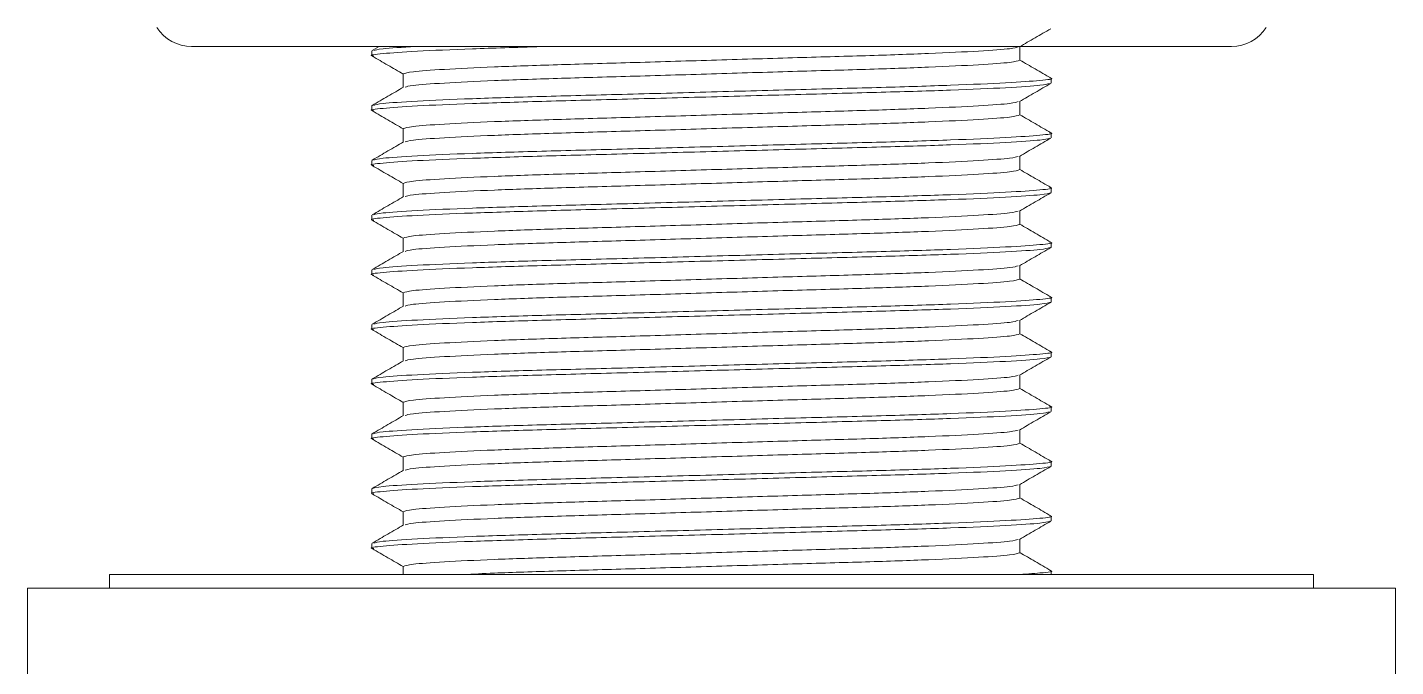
# Model space of a CAD drawing. Header units: millimetres. Extents: x 62 to 974, y 33 to 1436.
# Drawn here: x 445.2 to 545.2, y 1030.7 to 1077.4 of the extents above; entities that cross this region are included whole.
import ezdxf

# ---------------------------------------------------------------- set-up
doc = ezdxf.new("R2010")
doc.units = ezdxf.units.MM
doc.header["$LTSCALE"] = 5

msp = doc.modelspace()

# ---------------------------------------------------------------- linework, layer by layer
at = {"color": 7, "linetype": 'Continuous', "lineweight": 15}
for p, q in [((457.17, 1076.01), (533.17, 1076.01)), ((470.88, 1076.01), (470.37, 1075.71)), ((470.35, 1075.69), (470.35, 1075.33)), ((517.7, 1075.01), (517.7, 1076)), ((472.64, 1074.01), (472.64, 1073.02)), ((519.99, 1073.33), (519.99, 1073.69)), ((470.35, 1071.69), (470.35, 1071.33)), ((517.7, 1071.01), (517.7, 1072)), ((472.64, 1070.01), (472.64, 1069.02)), ((519.99, 1069.33), (519.99, 1069.69)), ((470.35, 1067.69), (470.35, 1067.33)), ((517.7, 1067.01), (517.7, 1068)), ((472.64, 1066.01), (472.64, 1065.02)), ((519.99, 1065.33), (519.99, 1065.69)), ((470.35, 1063.69), (470.35, 1063.33)), ((517.7, 1063.01), (517.7, 1064)), ((472.64, 1062.01), (472.64, 1061.02)), ((519.99, 1061.33), (519.99, 1061.69)), ((470.35, 1059.69), (470.35, 1059.33)), ((517.7, 1059.01), (517.7, 1060)), ((472.64, 1058.01), (472.64, 1057.02)), ((519.99, 1057.33), (519.99, 1057.69)), ((470.35, 1055.69), (470.35, 1055.33)), ((517.7, 1055.01), (517.7, 1056)), ((472.64, 1054.01), (472.64, 1053.02)), ((519.99, 1053.33), (519.99, 1053.69)), ((470.35, 1051.69), (470.35, 1051.33)), ((517.7, 1051.01), (517.7, 1052)), ((472.64, 1050.01), (472.64, 1049.02)), ((519.99, 1049.33), (519.99, 1049.69)), ((470.35, 1047.69), (470.35, 1047.33)), ((517.7, 1047.01), (517.7, 1048)), ((472.64, 1046.01), (472.64, 1045.02)), ((519.99, 1045.33), (519.99, 1045.69)), ((470.35, 1043.69), (470.35, 1043.33)), ((517.7, 1043.01), (517.7, 1044)), ((472.64, 1042.01), (472.64, 1041.02)), ((519.99, 1041.33), (519.99, 1041.69)), ((470.35, 1039.69), (470.35, 1039.33)), ((517.7, 1039.01), (517.7, 1040)), ((472.64, 1038.01), (472.64, 1037.41)), ((451.17, 1037.41), (451.17, 1036.41)), ((470.94, 1037.41), (451.17, 1037.41)), ((539.17, 1037.41), (470.94, 1037.41)), ((519.99, 1037.41), (519.99, 1037.69)), ((539.17, 1036.41), (539.17, 1037.41)), ((445.17, 1036.41), (445.17, 1029.11)), ((545.17, 1036.41), (445.17, 1036.41)), ((545.17, 1029.11), (545.17, 1036.41))]:
    msp.add_line(p, q, dxfattribs=at)
for centre, start, end in [((457.17, 1079.01), 212.231, 270), ((533.17, 1079.01), 270, 327.769)]:
    msp.add_arc(centre, 3, start, end, dxfattribs=at)
for points, knots in [([(517.67, 1075.98), (518.06, 1076.21), (518.82, 1076.65), (519.58, 1077.09), (519.97, 1077.31)], [0, 0, 0, 0, 0.499985, 1, 1, 1, 1]), ([(483.17, 1076.01), (483.04, 1076.01), (480.93, 1075.95), (477.5, 1075.84), (473.38, 1075.67), (471.01, 1075.49), (470.07, 1075.38), (470.43, 1075.32), (470.48, 1075.31)], [0, 0, 0, 0, 0.0164896, 0.2488719, 0.4894627, 0.7300536, 0.9624355, 1, 1, 1, 1]), ([(470.48, 1075.71), (470.6, 1075.76), (470.87, 1075.85), (472.59, 1075.96), (473.51, 1076.01)], [0, 0, 0, 0, 0.463652, 1, 1, 1, 1]), ([(470.37, 1075.31), (470.75, 1075.09), (471.51, 1074.65), (472.26, 1074.21), (472.64, 1074)], [0, 0, 0, 0, 0.50516, 1, 1, 1, 1]), ([(472.64, 1074.01), (472.78, 1074.06), (473.08, 1074.17), (475.44, 1074.34), (479.07, 1074.52), (483.78, 1074.68), (489.23, 1074.83), (495.17, 1075.01), (501.1, 1075.19), (506.56, 1075.34), (511.26, 1075.5), (514.88, 1075.68), (517.16, 1075.84), (517.44, 1075.94), (517.57, 1075.98)], [0, 0, 0, 0, 0.083067, 0.169069, 0.255071, 0.338138, 0.421205, 0.507207, 0.593209, 0.676276, 0.759343, 0.845346, 0.931348, 1, 1, 1, 1]), ([(472.77, 1073.04), (472.89, 1073.08), (473.18, 1073.18), (475.45, 1073.34), (479.07, 1073.52), (483.78, 1073.68), (489.23, 1073.83), (495.17, 1074.01), (501.1, 1074.19), (506.56, 1074.34), (511.26, 1074.5), (514.89, 1074.68), (517.26, 1074.85), (517.55, 1074.96), (517.7, 1075.01)], [0, 0, 0, 0, 0.068652, 0.154654, 0.240656, 0.323723, 0.40679, 0.492793, 0.578795, 0.661862, 0.744929, 0.830931, 0.916933, 1, 1, 1, 1]), ([(519.97, 1073.71), (519.58, 1073.93), (518.83, 1074.37), (518.07, 1074.81), (517.7, 1075.02)], [0, 0, 0, 0, 0.505147, 1, 1, 1, 1]), ([(519.86, 1073.31), (519.71, 1073.26), (519.4, 1073.17), (516.89, 1073), (512.9, 1072.82), (507.71, 1072.67), (501.7, 1072.51), (495.17, 1072.33), (488.63, 1072.16), (482.62, 1072), (477.45, 1071.84), (473.39, 1071.67), (471.01, 1071.49), (470.07, 1071.38), (470.43, 1071.32), (470.48, 1071.31)], [0, 0, 0, 0, 0.0686631, 0.1534422, 0.2382213, 0.3201077, 0.4019944, 0.4867733, 0.5715524, 0.6534389, 0.7353255, 0.8201046, 0.9048837, 0.9867701, 1, 1, 1, 1]), ([(472.66, 1073.04), (472.28, 1072.82), (471.52, 1072.38), (470.75, 1071.93), (470.37, 1071.71)], [0, 0, 0, 0, 0.49998, 1, 1, 1, 1]), ([(470.48, 1071.71), (470.62, 1071.76), (470.94, 1071.85), (473.45, 1072.02), (477.44, 1072.2), (482.62, 1072.36), (488.63, 1072.51), (495.17, 1072.69), (501.7, 1072.87), (507.72, 1073.02), (512.89, 1073.18), (516.95, 1073.36), (519.33, 1073.53), (520.26, 1073.64), (519.91, 1073.71), (519.86, 1073.71)], [0, 0, 0, 0, 0.06866, 0.15344, 0.238219, 0.320106, 0.401993, 0.486773, 0.571552, 0.653439, 0.735326, 0.820106, 0.904886, 0.986773, 1, 1, 1, 1]), ([(517.67, 1071.98), (518.06, 1072.21), (518.82, 1072.65), (519.58, 1073.09), (519.97, 1073.31)], [0, 0, 0, 0, 0.4999797, 1, 1, 1, 1]), ([(470.37, 1071.31), (470.75, 1071.09), (471.51, 1070.65), (472.26, 1070.21), (472.64, 1070)], [0, 0, 0, 0, 0.505151, 1, 1, 1, 1]), ([(472.64, 1070.01), (472.78, 1070.06), (473.08, 1070.17), (475.44, 1070.34), (479.07, 1070.52), (483.78, 1070.68), (489.23, 1070.83), (495.17, 1071.01), (501.1, 1071.19), (506.56, 1071.34), (511.26, 1071.5), (514.88, 1071.68), (517.16, 1071.84), (517.44, 1071.94), (517.57, 1071.98)], [0, 0, 0, 0, 0.083067, 0.169069, 0.255071, 0.338137, 0.421204, 0.507206, 0.593208, 0.676274, 0.759341, 0.845343, 0.931345, 1, 1, 1, 1]), ([(472.77, 1069.04), (472.89, 1069.08), (473.18, 1069.18), (475.45, 1069.34), (479.07, 1069.52), (483.78, 1069.68), (489.23, 1069.83), (495.17, 1070.01), (501.1, 1070.19), (506.56, 1070.34), (511.26, 1070.5), (514.89, 1070.68), (517.26, 1070.85), (517.55, 1070.96), (517.7, 1071.01)], [0, 0, 0, 0, 0.068652, 0.154654, 0.240656, 0.323723, 0.40679, 0.492792, 0.578794, 0.661862, 0.744928, 0.830931, 0.916933, 1, 1, 1, 1]), ([(519.97, 1069.71), (519.58, 1069.93), (518.83, 1070.37), (518.07, 1070.81), (517.7, 1071.02)], [0, 0, 0, 0, 0.50515, 1, 1, 1, 1]), ([(519.86, 1069.31), (519.71, 1069.26), (519.4, 1069.17), (516.89, 1069), (512.9, 1068.82), (507.71, 1068.67), (501.7, 1068.51), (495.17, 1068.33), (488.63, 1068.16), (482.62, 1068), (477.45, 1067.84), (473.39, 1067.67), (471.01, 1067.49), (470.07, 1067.38), (470.43, 1067.32), (470.48, 1067.31)], [0, 0, 0, 0, 0.06866, 0.153438, 0.238215, 0.320101, 0.401986, 0.486764, 0.571541, 0.653427, 0.735312, 0.82009, 0.904867, 0.986753, 1, 1, 1, 1]), ([(472.66, 1069.04), (472.28, 1068.82), (471.52, 1068.38), (470.75, 1067.93), (470.37, 1067.71)], [0, 0, 0, 0, 0.4999829, 1, 1, 1, 1]), ([(470.48, 1067.71), (470.62, 1067.76), (470.94, 1067.85), (473.45, 1068.02), (477.44, 1068.2), (482.62, 1068.36), (488.63, 1068.51), (495.17, 1068.69), (501.7, 1068.87), (507.72, 1069.02), (512.89, 1069.18), (516.95, 1069.36), (519.33, 1069.53), (520.26, 1069.64), (519.91, 1069.71), (519.86, 1069.71)], [0, 0, 0, 0, 0.068658, 0.153438, 0.238217, 0.320104, 0.401991, 0.48677, 0.57155, 0.653437, 0.735323, 0.820103, 0.904882, 0.986769, 1, 1, 1, 1]), ([(517.67, 1067.98), (518.06, 1068.21), (518.82, 1068.65), (519.58, 1069.09), (519.97, 1069.31)], [0, 0, 0, 0, 0.499983, 1, 1, 1, 1]), ([(470.37, 1067.31), (470.75, 1067.09), (471.51, 1066.65), (472.26, 1066.21), (472.64, 1066)], [0, 0, 0, 0, 0.505164, 1, 1, 1, 1]), ([(472.64, 1066.01), (472.78, 1066.06), (473.08, 1066.17), (475.44, 1066.34), (479.07, 1066.52), (483.78, 1066.68), (489.23, 1066.83), (495.17, 1067.01), (501.1, 1067.19), (506.56, 1067.34), (511.26, 1067.5), (514.88, 1067.68), (517.16, 1067.84), (517.44, 1067.94), (517.57, 1067.98)], [0, 0, 0, 0, 0.083067, 0.169069, 0.255071, 0.338137, 0.421204, 0.507206, 0.593208, 0.676275, 0.759342, 0.845344, 0.931346, 1, 1, 1, 1]), ([(472.77, 1065.04), (472.89, 1065.08), (473.18, 1065.18), (475.45, 1065.34), (479.07, 1065.52), (483.78, 1065.68), (489.23, 1065.83), (495.17, 1066.01), (501.1, 1066.19), (506.56, 1066.34), (511.26, 1066.5), (514.89, 1066.68), (517.26, 1066.85), (517.55, 1066.96), (517.7, 1067.01)], [0, 0, 0, 0, 0.068655, 0.154657, 0.240659, 0.323725, 0.406792, 0.492794, 0.578796, 0.661863, 0.744929, 0.830931, 0.916933, 1, 1, 1, 1]), ([(519.97, 1065.71), (519.58, 1065.93), (518.83, 1066.37), (518.07, 1066.81), (517.7, 1067.02)], [0, 0, 0, 0, 0.505144, 1, 1, 1, 1]), ([(519.99, 1065.33), (519.83, 1065.28), (519.5, 1065.18), (516.9, 1065), (512.9, 1064.82), (507.71, 1064.67), (501.7, 1064.51), (495.17, 1064.33), (488.63, 1064.16), (482.62, 1064), (477.45, 1063.84), (473.39, 1063.67), (471.01, 1063.49), (470.07, 1063.38), (470.43, 1063.32), (470.48, 1063.31)], [0, 0, 0, 0, 0.080818, 0.164491, 0.248164, 0.328982, 0.4098, 0.493472, 0.577145, 0.657963, 0.738781, 0.822454, 0.906127, 0.986945, 1, 1, 1, 1]), ([(472.66, 1065.04), (472.28, 1064.82), (471.52, 1064.38), (470.75, 1063.93), (470.37, 1063.71)], [0, 0, 0, 0, 0.499982, 1, 1, 1, 1]), ([(470.48, 1063.71), (470.62, 1063.76), (470.94, 1063.85), (473.45, 1064.02), (477.44, 1064.2), (482.62, 1064.36), (488.63, 1064.51), (495.17, 1064.69), (501.7, 1064.87), (507.72, 1065.02), (512.89, 1065.18), (516.95, 1065.36), (519.33, 1065.53), (520.26, 1065.64), (519.91, 1065.71), (519.86, 1065.71)], [0, 0, 0, 0, 0.068662, 0.153442, 0.238222, 0.320109, 0.401997, 0.486777, 0.571556, 0.653444, 0.735331, 0.820111, 0.904891, 0.986779, 1, 1, 1, 1]), ([(517.67, 1063.98), (518.06, 1064.21), (518.82, 1064.65), (519.58, 1065.09), (519.97, 1065.31)], [0, 0, 0, 0, 0.4999822, 1, 1, 1, 1]), ([(470.37, 1063.31), (470.75, 1063.09), (471.51, 1062.65), (472.26, 1062.21), (472.64, 1062)], [0, 0, 0, 0, 0.5051501, 1, 1, 1, 1]), ([(472.64, 1062.01), (472.78, 1062.06), (473.08, 1062.17), (475.44, 1062.34), (479.07, 1062.52), (483.78, 1062.68), (489.23, 1062.83), (495.17, 1063.01), (501.1, 1063.19), (506.56, 1063.34), (511.26, 1063.5), (514.88, 1063.68), (517.16, 1063.84), (517.44, 1063.94), (517.57, 1063.98)], [0, 0, 0, 0, 0.083067, 0.169069, 0.255072, 0.338139, 0.421206, 0.507208, 0.593211, 0.676278, 0.759345, 0.845347, 0.93135, 1, 1, 1, 1]), ([(472.77, 1061.04), (472.89, 1061.08), (473.18, 1061.18), (475.45, 1061.34), (479.07, 1061.52), (483.78, 1061.68), (489.23, 1061.83), (495.17, 1062.01), (501.1, 1062.19), (506.56, 1062.34), (511.26, 1062.5), (514.89, 1062.68), (517.26, 1062.85), (517.55, 1062.96), (517.7, 1063.01)], [0, 0, 0, 0, 0.068625, 0.154629, 0.240634, 0.323704, 0.406773, 0.492778, 0.578782, 0.661852, 0.744921, 0.830926, 0.916931, 1, 1, 1, 1]), ([(519.97, 1061.71), (519.58, 1061.93), (518.83, 1062.37), (518.07, 1062.81), (517.7, 1063.02)], [0, 0, 0, 0, 0.505151, 1, 1, 1, 1]), ([(519.86, 1061.31), (519.71, 1061.26), (519.4, 1061.17), (516.89, 1061), (512.9, 1060.82), (507.71, 1060.67), (501.7, 1060.51), (495.17, 1060.33), (488.63, 1060.16), (482.62, 1060), (477.45, 1059.84), (473.39, 1059.67), (471.01, 1059.49), (470.07, 1059.38), (470.43, 1059.32), (470.48, 1059.31)], [0, 0, 0, 0, 0.068658, 0.153435, 0.238212, 0.320097, 0.401981, 0.486758, 0.571535, 0.65342, 0.735304, 0.820081, 0.904858, 0.986743, 1, 1, 1, 1]), ([(472.66, 1061.04), (472.28, 1060.82), (471.52, 1060.38), (470.75, 1059.93), (470.37, 1059.71)], [0, 0, 0, 0, 0.499981, 1, 1, 1, 1]), ([(470.48, 1059.71), (470.62, 1059.76), (470.94, 1059.85), (473.45, 1060.02), (477.44, 1060.2), (482.62, 1060.36), (488.63, 1060.51), (495.17, 1060.69), (501.7, 1060.87), (507.72, 1061.02), (512.89, 1061.18), (516.95, 1061.36), (519.33, 1061.53), (520.26, 1061.64), (519.91, 1061.71), (519.86, 1061.71)], [0, 0, 0, 0, 0.068633, 0.153415, 0.238197, 0.320086, 0.401975, 0.486757, 0.571538, 0.653428, 0.735317, 0.820098, 0.90488, 0.986769, 1, 1, 1, 1]), ([(517.67, 1059.98), (518.06, 1060.21), (518.82, 1060.65), (519.58, 1061.09), (519.97, 1061.31)], [0, 0, 0, 0, 0.4999854, 1, 1, 1, 1]), ([(470.37, 1059.31), (470.75, 1059.09), (471.51, 1058.65), (472.26, 1058.21), (472.64, 1058)], [0, 0, 0, 0, 0.505171, 1, 1, 1, 1]), ([(472.64, 1058.01), (472.78, 1058.06), (473.08, 1058.17), (475.44, 1058.34), (479.07, 1058.52), (483.78, 1058.68), (489.23, 1058.83), (495.17, 1059.01), (501.1, 1059.19), (506.56, 1059.34), (511.26, 1059.5), (514.88, 1059.68), (517.16, 1059.84), (517.44, 1059.94), (517.57, 1059.98)], [0, 0, 0, 0, 0.083067, 0.169069, 0.255071, 0.338138, 0.421205, 0.507207, 0.593209, 0.676276, 0.759342, 0.845345, 0.931347, 1, 1, 1, 1]), ([(472.77, 1057.04), (472.89, 1057.08), (473.18, 1057.18), (475.45, 1057.34), (479.07, 1057.52), (483.78, 1057.68), (489.23, 1057.83), (495.17, 1058.01), (501.1, 1058.19), (506.56, 1058.34), (511.26, 1058.5), (514.89, 1058.68), (517.26, 1058.85), (517.55, 1058.96), (517.7, 1059.01)], [0, 0, 0, 0, 0.068649, 0.154651, 0.240654, 0.323721, 0.406788, 0.492791, 0.578793, 0.66186, 0.744928, 0.83093, 0.916933, 1, 1, 1, 1]), ([(519.97, 1057.71), (519.58, 1057.93), (518.83, 1058.37), (518.07, 1058.81), (517.7, 1059.02)], [0, 0, 0, 0, 0.505148, 1, 1, 1, 1]), ([(519.99, 1057.33), (519.83, 1057.28), (519.5, 1057.18), (516.9, 1057), (512.9, 1056.82), (507.71, 1056.67), (501.7, 1056.51), (495.17, 1056.33), (488.63, 1056.16), (482.62, 1056), (477.45, 1055.84), (473.39, 1055.67), (471.01, 1055.49), (470.07, 1055.38), (470.43, 1055.32), (470.48, 1055.31)], [0, 0, 0, 0, 0.080818, 0.1644909, 0.2481638, 0.3289817, 0.4097998, 0.4934726, 0.5771455, 0.6579634, 0.7387815, 0.8224544, 0.9061273, 0.9869453, 1, 1, 1, 1]), ([(472.66, 1057.04), (472.28, 1056.82), (471.52, 1056.38), (470.75, 1055.93), (470.37, 1055.71)], [0, 0, 0, 0, 0.499985, 1, 1, 1, 1]), ([(470.48, 1055.71), (470.62, 1055.76), (470.94, 1055.85), (473.45, 1056.02), (477.44, 1056.2), (482.62, 1056.36), (488.63, 1056.51), (495.17, 1056.69), (501.7, 1056.87), (507.72, 1057.02), (512.89, 1057.18), (516.95, 1057.36), (519.33, 1057.53), (520.26, 1057.64), (519.91, 1057.71), (519.86, 1057.71)], [0, 0, 0, 0, 0.068656, 0.153436, 0.238216, 0.320104, 0.401991, 0.486771, 0.571551, 0.653438, 0.735326, 0.820106, 0.904886, 0.986773, 1, 1, 1, 1]), ([(517.67, 1055.98), (518.06, 1056.21), (518.82, 1056.65), (519.58, 1057.09), (519.97, 1057.31)], [0, 0, 0, 0, 0.499985, 1, 1, 1, 1]), ([(470.37, 1055.31), (470.75, 1055.09), (471.51, 1054.65), (472.26, 1054.21), (472.64, 1054)], [0, 0, 0, 0, 0.505153, 1, 1, 1, 1]), ([(472.64, 1054.01), (472.78, 1054.06), (473.08, 1054.17), (475.44, 1054.34), (479.07, 1054.52), (483.78, 1054.68), (489.23, 1054.83), (495.17, 1055.01), (501.1, 1055.19), (506.56, 1055.34), (511.26, 1055.5), (514.88, 1055.68), (517.16, 1055.84), (517.44, 1055.94), (517.57, 1055.98)], [0, 0, 0, 0, 0.083067, 0.16907, 0.255072, 0.338139, 0.421207, 0.507209, 0.593212, 0.676279, 0.759346, 0.845349, 0.931351, 1, 1, 1, 1]), ([(472.77, 1053.04), (472.89, 1053.08), (473.18, 1053.18), (475.45, 1053.34), (479.07, 1053.52), (483.78, 1053.68), (489.23, 1053.83), (495.17, 1054.01), (501.1, 1054.19), (506.56, 1054.34), (511.26, 1054.5), (514.89, 1054.68), (517.26, 1054.85), (517.55, 1054.96), (517.7, 1055.01)], [0, 0, 0, 0, 0.0686524, 0.1546545, 0.2406567, 0.3237236, 0.4067906, 0.4927928, 0.5787948, 0.6618618, 0.7449287, 0.8309309, 0.9169331, 1, 1, 1, 1]), ([(519.97, 1053.71), (519.58, 1053.93), (518.83, 1054.37), (518.07, 1054.81), (517.7, 1055.02)], [0, 0, 0, 0, 0.505167, 1, 1, 1, 1]), ([(519.99, 1053.33), (519.83, 1053.28), (519.5, 1053.18), (516.9, 1053), (512.9, 1052.82), (507.71, 1052.67), (501.7, 1052.51), (495.17, 1052.33), (488.63, 1052.16), (482.62, 1052), (477.45, 1051.84), (473.39, 1051.67), (471.01, 1051.49), (470.07, 1051.38), (470.43, 1051.32), (470.48, 1051.31)], [0, 0, 0, 0, 0.080818, 0.164492, 0.248165, 0.328984, 0.409802, 0.493475, 0.577149, 0.657967, 0.738786, 0.822459, 0.906133, 0.986951, 1, 1, 1, 1]), ([(470.35, 1051.69), (470.51, 1051.74), (470.83, 1051.85), (473.44, 1052.02), (477.44, 1052.2), (482.62, 1052.36), (488.63, 1052.51), (495.17, 1052.69), (501.7, 1052.87), (507.72, 1053.02), (512.89, 1053.18), (516.95, 1053.36), (519.33, 1053.53), (520.26, 1053.64), (519.91, 1053.71), (519.86, 1053.71)], [0, 0, 0, 0, 0.080816, 0.164488, 0.248159, 0.328976, 0.409792, 0.493463, 0.577135, 0.657951, 0.738768, 0.822439, 0.90611, 0.986927, 1, 1, 1, 1]), ([(472.66, 1053.04), (472.28, 1052.82), (471.52, 1052.38), (470.75, 1051.93), (470.37, 1051.71)], [0, 0, 0, 0, 0.49998, 1, 1, 1, 1]), ([(517.67, 1051.98), (518.06, 1052.21), (518.82, 1052.65), (519.58, 1053.09), (519.97, 1053.31)], [0, 0, 0, 0, 0.4999822, 1, 1, 1, 1]), ([(470.37, 1051.31), (470.75, 1051.09), (471.51, 1050.65), (472.26, 1050.21), (472.64, 1050)], [0, 0, 0, 0, 0.505145, 1, 1, 1, 1]), ([(472.64, 1050.01), (472.78, 1050.06), (473.08, 1050.17), (475.44, 1050.34), (479.07, 1050.52), (483.78, 1050.68), (489.23, 1050.83), (495.17, 1051.01), (501.1, 1051.19), (506.56, 1051.34), (511.26, 1051.5), (514.88, 1051.68), (517.16, 1051.84), (517.44, 1051.94), (517.57, 1051.98)], [0, 0, 0, 0, 0.0830675, 0.1690703, 0.2550731, 0.3381406, 0.4212082, 0.507211, 0.5932136, 0.6762812, 0.7593487, 0.8453515, 0.9313543, 1, 1, 1, 1]), ([(472.77, 1049.04), (472.89, 1049.08), (473.18, 1049.18), (475.45, 1049.34), (479.07, 1049.52), (483.78, 1049.68), (489.23, 1049.83), (495.17, 1050.01), (501.1, 1050.19), (506.56, 1050.34), (511.26, 1050.5), (514.89, 1050.68), (517.26, 1050.85), (517.55, 1050.96), (517.7, 1051.01)], [0, 0, 0, 0, 0.068643, 0.154646, 0.240649, 0.323717, 0.406785, 0.492788, 0.578791, 0.661859, 0.744926, 0.830929, 0.916932, 1, 1, 1, 1]), ([(519.97, 1049.71), (519.58, 1049.93), (518.83, 1050.37), (518.07, 1050.81), (517.7, 1051.02)], [0, 0, 0, 0, 0.505152, 1, 1, 1, 1]), ([(519.86, 1049.31), (519.71, 1049.26), (519.4, 1049.17), (516.89, 1049), (512.9, 1048.82), (507.71, 1048.67), (501.7, 1048.51), (495.17, 1048.33), (488.63, 1048.16), (482.62, 1048), (477.45, 1047.84), (473.39, 1047.67), (471.01, 1047.49), (470.07, 1047.38), (470.43, 1047.32), (470.48, 1047.31)], [0, 0, 0, 0, 0.068657, 0.153437, 0.238217, 0.320104, 0.401991, 0.486771, 0.571551, 0.653438, 0.735325, 0.820105, 0.904885, 0.986772, 1, 1, 1, 1]), ([(472.66, 1049.04), (472.28, 1048.82), (471.52, 1048.38), (470.75, 1047.93), (470.37, 1047.71)], [0, 0, 0, 0, 0.49998, 1, 1, 1, 1]), ([(470.48, 1047.71), (470.62, 1047.76), (470.94, 1047.85), (473.45, 1048.02), (477.44, 1048.2), (482.62, 1048.36), (488.63, 1048.51), (495.17, 1048.69), (501.7, 1048.87), (507.72, 1049.02), (512.89, 1049.18), (516.95, 1049.36), (519.33, 1049.53), (520.26, 1049.64), (519.91, 1049.71), (519.86, 1049.71)], [0, 0, 0, 0, 0.068651, 0.153431, 0.238211, 0.320099, 0.401986, 0.486767, 0.571547, 0.653435, 0.735322, 0.820102, 0.904883, 0.98677, 1, 1, 1, 1]), ([(517.67, 1047.98), (518.06, 1048.21), (518.82, 1048.65), (519.58, 1049.09), (519.97, 1049.31)], [0, 0, 0, 0, 0.499982, 1, 1, 1, 1]), ([(470.37, 1047.31), (470.75, 1047.09), (471.51, 1046.65), (472.26, 1046.21), (472.64, 1046)], [0, 0, 0, 0, 0.505153, 1, 1, 1, 1]), ([(472.64, 1046.01), (472.78, 1046.06), (473.08, 1046.17), (475.44, 1046.34), (479.07, 1046.52), (483.78, 1046.68), (489.23, 1046.83), (495.17, 1047.01), (501.1, 1047.19), (506.56, 1047.34), (511.26, 1047.5), (514.88, 1047.68), (517.16, 1047.84), (517.44, 1047.94), (517.57, 1047.98)], [0, 0, 0, 0, 0.083067, 0.16907, 0.255072, 0.338139, 0.421206, 0.507209, 0.593211, 0.676278, 0.759345, 0.845348, 0.93135, 1, 1, 1, 1]), ([(472.77, 1045.04), (472.89, 1045.08), (473.18, 1045.18), (475.45, 1045.34), (479.07, 1045.52), (483.78, 1045.68), (489.23, 1045.83), (495.17, 1046.01), (501.1, 1046.19), (506.56, 1046.34), (511.26, 1046.5), (514.89, 1046.68), (517.26, 1046.85), (517.55, 1046.96), (517.7, 1047.01)], [0, 0, 0, 0, 0.068653, 0.154655, 0.240657, 0.323724, 0.406791, 0.492793, 0.578795, 0.661862, 0.744929, 0.830931, 0.916933, 1, 1, 1, 1]), ([(519.97, 1045.71), (519.58, 1045.93), (518.83, 1046.37), (518.07, 1046.81), (517.7, 1047.02)], [0, 0, 0, 0, 0.505148, 1, 1, 1, 1]), ([(519.99, 1045.33), (519.83, 1045.28), (519.5, 1045.18), (516.9, 1045), (512.9, 1044.82), (507.71, 1044.67), (501.7, 1044.51), (495.17, 1044.33), (488.63, 1044.16), (482.62, 1044), (477.45, 1043.84), (473.39, 1043.67), (471.01, 1043.49), (470.07, 1043.38), (470.43, 1043.32), (470.48, 1043.31)], [0, 0, 0, 0, 0.080818, 0.164491, 0.248164, 0.328982, 0.4098, 0.493472, 0.577145, 0.657963, 0.738781, 0.822454, 0.906127, 0.986945, 1, 1, 1, 1]), ([(470.35, 1043.69), (470.51, 1043.74), (470.83, 1043.85), (473.44, 1044.02), (477.44, 1044.2), (482.62, 1044.36), (488.63, 1044.51), (495.17, 1044.69), (501.7, 1044.87), (507.72, 1045.02), (512.89, 1045.18), (516.95, 1045.36), (519.33, 1045.53), (520.26, 1045.64), (519.91, 1045.71), (519.86, 1045.71)], [0, 0, 0, 0, 0.080818, 0.1644908, 0.2481637, 0.3289818, 0.4097997, 0.4934726, 0.5771453, 0.6579634, 0.7387813, 0.8224542, 0.9061271, 0.9869451, 1, 1, 1, 1]), ([(472.66, 1045.04), (472.28, 1044.82), (471.52, 1044.38), (470.75, 1043.93), (470.37, 1043.71)], [0, 0, 0, 0, 0.499985, 1, 1, 1, 1]), ([(517.67, 1043.98), (518.06, 1044.21), (518.82, 1044.65), (519.58, 1045.09), (519.97, 1045.31)], [0, 0, 0, 0, 0.499985, 1, 1, 1, 1]), ([(470.37, 1043.31), (470.75, 1043.09), (471.51, 1042.65), (472.26, 1042.21), (472.64, 1042)], [0, 0, 0, 0, 0.505153, 1, 1, 1, 1]), ([(472.64, 1042.01), (472.78, 1042.06), (473.08, 1042.17), (475.44, 1042.34), (479.07, 1042.52), (483.78, 1042.68), (489.23, 1042.83), (495.17, 1043.01), (501.1, 1043.19), (506.56, 1043.34), (511.26, 1043.5), (514.88, 1043.68), (517.16, 1043.84), (517.44, 1043.94), (517.57, 1043.98)], [0, 0, 0, 0, 0.083068, 0.169072, 0.255076, 0.338144, 0.421213, 0.507217, 0.59322, 0.676289, 0.759357, 0.845361, 0.931365, 1, 1, 1, 1]), ([(472.77, 1041.04), (472.89, 1041.08), (473.18, 1041.18), (475.45, 1041.34), (479.07, 1041.52), (483.78, 1041.68), (489.23, 1041.83), (495.17, 1042.01), (501.1, 1042.19), (506.56, 1042.34), (511.26, 1042.5), (514.89, 1042.68), (517.26, 1042.85), (517.55, 1042.96), (517.7, 1043.01)], [0, 0, 0, 0, 0.068651, 0.154653, 0.240656, 0.323723, 0.40679, 0.492792, 0.578794, 0.661861, 0.744928, 0.830931, 0.916933, 1, 1, 1, 1]), ([(519.97, 1041.71), (519.58, 1041.93), (518.83, 1042.37), (518.07, 1042.81), (517.7, 1043.02)], [0, 0, 0, 0, 0.505151, 1, 1, 1, 1]), ([(519.86, 1041.31), (519.71, 1041.26), (519.4, 1041.17), (516.89, 1041), (512.9, 1040.82), (507.71, 1040.67), (501.7, 1040.51), (495.17, 1040.33), (488.63, 1040.16), (482.62, 1040), (477.45, 1039.84), (473.39, 1039.67), (471.01, 1039.49), (470.07, 1039.38), (470.43, 1039.32), (470.48, 1039.31)], [0, 0, 0, 0, 0.068659, 0.153439, 0.238218, 0.320106, 0.401993, 0.486773, 0.571553, 0.65344, 0.735327, 0.820107, 0.904887, 0.986774, 1, 1, 1, 1]), ([(472.66, 1041.04), (472.28, 1040.82), (471.52, 1040.38), (470.75, 1039.93), (470.37, 1039.71)], [0, 0, 0, 0, 0.499983, 1, 1, 1, 1]), ([(470.48, 1039.71), (470.62, 1039.76), (470.94, 1039.85), (473.45, 1040.02), (477.44, 1040.2), (482.62, 1040.36), (488.63, 1040.51), (495.17, 1040.69), (501.7, 1040.87), (507.72, 1041.02), (512.89, 1041.18), (516.95, 1041.36), (519.33, 1041.53), (520.26, 1041.64), (519.91, 1041.71), (519.86, 1041.71)], [0, 0, 0, 0, 0.0686577, 0.1534374, 0.2382171, 0.3201042, 0.4019912, 0.486771, 0.5715505, 0.6534377, 0.7353247, 0.8201044, 0.904884, 0.9867711, 1, 1, 1, 1]), ([(517.67, 1039.98), (518.06, 1040.21), (518.82, 1040.65), (519.58, 1041.09), (519.97, 1041.31)], [0, 0, 0, 0, 0.499983, 1, 1, 1, 1]), ([(470.37, 1039.31), (470.75, 1039.09), (471.51, 1038.65), (472.26, 1038.21), (472.64, 1038)], [0, 0, 0, 0, 0.505147, 1, 1, 1, 1]), ([(472.64, 1038.01), (472.78, 1038.06), (473.08, 1038.17), (475.44, 1038.34), (479.07, 1038.52), (483.78, 1038.68), (489.23, 1038.83), (495.17, 1039.01), (501.1, 1039.19), (506.56, 1039.34), (511.26, 1039.5), (514.88, 1039.68), (517.16, 1039.84), (517.44, 1039.94), (517.57, 1039.98)], [0, 0, 0, 0, 0.083067, 0.169069, 0.255071, 0.338138, 0.421205, 0.507208, 0.59321, 0.676277, 0.759344, 0.845346, 0.931348, 1, 1, 1, 1]), ([(477.05, 1037.41), (477.76, 1037.45), (479.59, 1037.54), (483.81, 1037.68), (489.23, 1037.83), (495.17, 1038.01), (501.1, 1038.19), (506.56, 1038.34), (511.26, 1038.5), (514.89, 1038.68), (517.26, 1038.85), (517.55, 1038.96), (517.7, 1039.01)], [0, 0, 0, 0, 0.0655729, 0.1677928, 0.2700127, 0.3758447, 0.4816764, 0.5838964, 0.6861162, 0.7919482, 0.8977801, 1, 1, 1, 1]), ([(519.97, 1037.71), (519.58, 1037.93), (518.83, 1038.37), (518.07, 1038.81), (517.7, 1039.02)], [0, 0, 0, 0, 0.505145, 1, 1, 1, 1]), ([(517.46, 1037.41), (518.08, 1037.45), (519.58, 1037.55), (520.26, 1037.64), (519.91, 1037.71), (519.86, 1037.71)], [0, 0, 0, 0, 0.378581, 0.913627, 1, 1, 1, 1])]:
    msp.add_open_spline(points, degree=3, knots=knots, dxfattribs=at)

doc.saveas('drawing.dxf')
